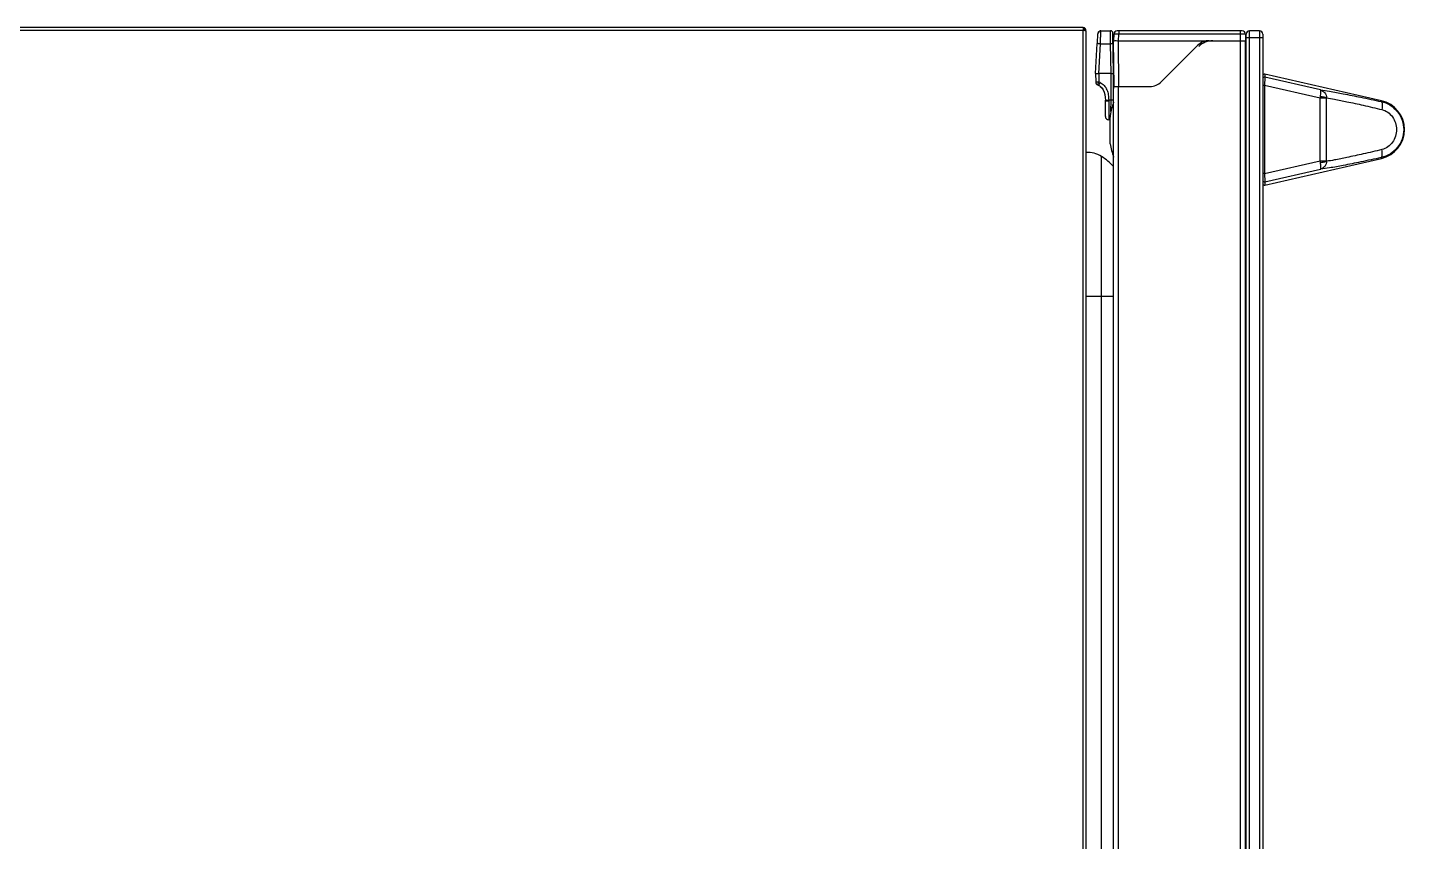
# Model space of a CAD drawing. Header units: millimetres. Extents: x 333 to 5627, y 435 to 3897.
# Drawn here: x 5209.1 to 5626.9, y 2215.6 to 2462.8 of the extents above; entities that cross this region are included whole.
import ezdxf

# ---------------------------------------------------------------- set-up
doc = ezdxf.new("R2010")
doc.units = ezdxf.units.MM
doc.header["$LTSCALE"] = 330
doc.layers.get('0').update_dxf_attribs({"linetype": 'CONTINUOUS'})
doc.layers.add('ASSI', color=7, linetype='CONTINUOUS')
doc.layers.add('GEOM', color=7, linetype='CONTINUOUS')

msp = doc.modelspace()

# ---------------------------------------------------------------- linework, layer by layer
at = {"color": 7, "linetype": 'Continuous'}
for p, q in [((5529.47, 2462.85), (4862.07, 2462.85)), ((5529.92, 2461.95), (5529.37, 2461.95)), ((5529.47, 2462.85), (5529.47, 2461.95)), ((5529.92, 2462.66), (5529.47, 2462.08)), ((5529.92, 2461.95), (5530.27, 2461.95)), ((5530.27, 2461.85), (5530.27, 1981.75)), ((5534.83, 2461.85), (5537.71, 2461.85)), ((5538.67, 2448.85), (5538.46, 2461.11)), ((5577.67, 2461.85), (5539.71, 2461.85)), ((5577.17, 2458.85), (5577.17, 2461.85)), ((5582.92, 2461.85), (5579.92, 2461.85)), ((5533.17, 2448.85), (5533.65, 2457.95)), ((5533.72, 2459.16), (5533.65, 2457.95)), ((5533.75, 2459.79), (5533.72, 2459.16)), ((5533.78, 2460.28), (5533.75, 2459.79)), ((5538.71, 2460.86), (5538.67, 2458.85)), ((5538.79, 2444.95), (5538.67, 2458.85)), ((5538.67, 2041.35), (5538.67, 2458.85)), ((5540.17, 2458.85), (5578.92, 2458.85)), ((5553.18, 2446.41), (5564.16, 2457.38)), ((5567.69, 2458.85), (5577.17, 2458.85)), ((5577.17, 2458.85), (5578.67, 2458.85)), ((5578.67, 2460.85), (5578.67, 2040.85)), ((5578.67, 2040.85), (5578.67, 2458.85)), ((5578.92, 2038.85), (5578.92, 2460.85)), ((5583.92, 2460.85), (5583.92, 2038.85)), ((5533.17, 2448.85), (5533.22, 2446.31)), ((5537.92, 2448.85), (5534.17, 2448.85)), ((5538.63, 2440.07), (5538.67, 2448.85)), ((5619.93, 2440.62), (5584.53, 2448.71)), ((5533.81, 2445.41), (5534.13, 2445.27)), ((5534.13, 2445.27), (5534.6, 2444.99)), ((5534.21, 2445.23), (5534.41, 2445.1)), ((5534.6, 2444.99), (5535.09, 2444.53)), ((5534.63, 2444.96), (5534.67, 2444.93)), ((5534.67, 2444.93), (5535.14, 2444.47)), ((5535.09, 2444.53), (5535.49, 2443.94)), ((5535.14, 2444.47), (5535.53, 2443.88)), ((5538.67, 2444.95), (5549.65, 2444.95)), ((5535.49, 2443.94), (5535.8, 2443.25)), ((5535.53, 2443.88), (5535.82, 2443.2)), ((5535.8, 2443.25), (5536.01, 2442.47)), ((5535.82, 2443.2), (5536.01, 2442.45)), ((5536.01, 2442.47), (5536.13, 2441.62)), ((5536.13, 2441.62), (5536.17, 2440.81)), ((5536.17, 2440.81), (5536.17, 2440.77)), ((5536.17, 2435.85), (5536.17, 2440.81)), ((5536.17, 2440.77), (5536.17, 2440.63)), ((5537.57, 2434.85), (5537.17, 2434.85)), ((5584.53, 2414.99), (5619.93, 2423.07))]:
    msp.add_line(p, q, dxfattribs=at)
at = {"color": 9, "linetype": 'Continuous'}
for p, q in [((5529.37, 2461.95), (4862.17, 2461.95)), ((5529.37, 2461.95), (5529.37, 1981.75)), ((5537.76, 2457.92), (5537.71, 2461.85)), ((5540.21, 2461.85), (5540.21, 2460.86)), ((5579.92, 2037.85), (5579.92, 2461.85)), ((5582.92, 2461.85), (5582.92, 2037.85)), ((5534.17, 2448.85), (5534.65, 2457.92)), ((5534.65, 2457.92), (5537.76, 2457.92)), ((5537.92, 2448.85), (5537.76, 2457.92)), ((5540.17, 2458.85), (5540.21, 2460.86)), ((5540.29, 2444.95), (5540.17, 2458.85)), ((5577.17, 2460.86), (5540.21, 2460.86)), ((5578.92, 2459.85), (5583.92, 2459.85)), ((5534.17, 2448.85), (5534.22, 2446.32)), ((5537.89, 2440.82), (5537.92, 2448.85)), ((5584.53, 2448.71), (5584.53, 2447.76)), ((5584.42, 2445.22), (5583.92, 2445.22)), ((5584.53, 2447.76), (5584.42, 2445.22)), ((5601.31, 2441.36), (5584.42, 2445.22)), ((5584.42, 2445.22), (5584.42, 2418.48)), ((5601.49, 2443.88), (5584.53, 2447.76)), ((5536.17, 2440.81), (5536.17, 2440.81)), ((5537.89, 2440.82), (5537.17, 2440.82)), ((5537.17, 2440.53), (5537.17, 2434.85)), ((5537.87, 2437.35), (5537.89, 2440.82)), ((5603.25, 2441.36), (5601.31, 2441.36)), ((5601.31, 2422.34), (5601.31, 2441.36)), ((5603.25, 2422.34), (5603.25, 2441.36)), ((5619.93, 2440.62), (5619.86, 2440.36)), ((5534.97, 2206.8), (5534.97, 2423.69)), ((5584.42, 2418.48), (5601.31, 2422.34)), ((5584.53, 2415.94), (5601.49, 2419.81)), ((5601.31, 2422.34), (5603.25, 2422.34)), ((5619.93, 2423.07), (5619.86, 2423.34)), ((5584.42, 2418.48), (5583.92, 2418.48)), ((5584.42, 2418.48), (5584.53, 2415.94)), ((5584.53, 2415.94), (5584.53, 2414.99)), ((5530.27, 2381.22), (5538.67, 2381.22))]:
    msp.add_line(p, q, dxfattribs=at)
at = {"color": 7, "linetype": 'Continuous'}
msp.add_lwpolyline([(5534.83, 2461.85), (5534.78, 2461.85), (5534.58, 2461.82), (5534.4, 2461.75), (5534.24, 2461.65), (5534.11, 2461.54), (5534.01, 2461.41), (5533.93, 2461.28), (5533.88, 2461.15), (5533.85, 2461.05), (5533.84, 2460.97), (5533.83, 2460.91), (5533.82, 2460.85), (5533.82, 2460.79), (5533.81, 2460.71), (5533.8, 2460.63), (5533.8, 2460.53), (5533.78, 2460.28)], dxfattribs=at)
for centre, radius, start, end in [((5529.37, 2461.95), 0.9, 0, 83.6203), ((5534.84, 2460.85), 1, 90.4541, 176.9982), ((5537.71, 2461.1), 0.75, 1.001, 90), ((5539.71, 2460.85), 1, 90, 179), ((5577.67, 2460.85), 1, 0, 89.9998), ((5579.92, 2460.85), 1, 90, 180), ((5582.92, 2460.85), 1, 0, 90), ((5567.69, 2453.85), 5, 90, 135), ((5568.76, 2452.85), 6, 90.0003, 135), ((5538.86, 2452.1), 0.25, 180.9962, 218.1097), ((5534.22, 2446.32), 1, 180.9941, 245.722), ((5539.15, 2444.35), 0.5, 164.5487, 167.2196), ((5549.65, 2449.95), 5, 270, 315), ((5617.92, 2431.85), 9, 282.8697, 77.1303), ((5537.17, 2435.85), 1, 180, 270), ((5530.73, 2416.9), 8, 58.0041, 93.2946), ((5525.59, 2408.68), 17.7, 42.3274, 58.0041)]:
    msp.add_arc(centre, radius, start, end, dxfattribs=at)
at = {"color": 9, "linetype": 'Continuous'}
for centre, radius, start, end in [((5462.89, 2288.1), 173.56, 65.6185, 65.7351), ((5540.8, 2444.34), 2.15, 172.3288, 179.7745), ((5584.42, 2447.27), 0.5, 77.1361, 179.9664), ((5514.56, 2440.53), 22.61, 0.007, 0.733), ((5643.69, 2433.7), 43.06, 169.1269, 169.759), ((5605.29, 2441.36), 2.05, 177.3016, 180.0146), ((5643.34, 2429.93), 42.71, 190.2384, 190.8757), ((5605.29, 2422.34), 2.05, 179.9852, 182.6986), ((5584.42, 2416.43), 0.5, 180.0336, 282.8639)]:
    msp.add_arc(centre, radius, start, end, dxfattribs=at)
at = {"color": 7, "linetype": 'Continuous'}
for centre, start_param, end_param in [((5584.42, 2448.22), -0.224479, 1.570796), ((5584.42, 2415.47), 1.570796, 3.366071)]:
    msp.add_ellipse(centre, major_axis=(0, 0.5), ratio=0.999359, start_param=start_param, end_param=end_param, dxfattribs=at)
for points, knots in [([(5529.92, 2461.95), (5529.95, 2461.94), (5530.04, 2461.93), (5530.12, 2461.91), (5530.18, 2461.9)], [0, 0, 0, 0, 0.299271, 1, 1, 1, 1]), ([(5530.18, 2461.9), (5530.2, 2461.89), (5530.23, 2461.88), (5530.27, 2461.86), (5530.27, 2461.85)], [0, 0, 0, 0, 0.680679, 1, 1, 1, 1]), ([(5538.67, 2458.85), (5538.71, 2458.85), (5539.21, 2458.86), (5539.71, 2458.85), (5540.17, 2458.85)], [0, 0, 0, 0, 0.07612, 1, 1, 1, 1]), ([(5578.67, 2460.85), (5578.67, 2460.85), (5578.66, 2460.85), (5578.64, 2460.85), (5578.6, 2460.85), (5578.53, 2460.86), (5578.4, 2460.86), (5578.22, 2460.86), (5577.99, 2460.86), (5577.64, 2460.86), (5577.36, 2460.86), (5577.17, 2460.86)], [0, 0, 0, 0, 0.004954, 0.019386, 0.043253, 0.076319, 0.168726, 0.293067, 0.44457, 0.617415, 1, 1, 1, 1]), ([(5533.17, 2448.85), (5533.15, 2448.85), (5533.46, 2448.86), (5533.6, 2448.84), (5533.99, 2448.85), (5534.17, 2448.85)], [0, 0, 0, 0, 0.075001, 0.44322, 1, 1, 1, 1]), ([(5537.92, 2448.85), (5538.02, 2448.85), (5538.27, 2448.85), (5538.52, 2448.85), (5538.67, 2448.85)], [0, 0, 0, 0, 0.382731, 1, 1, 1, 1])]:
    msp.add_open_spline(points, degree=3, knots=knots, dxfattribs=at)
at = {"color": 9, "linetype": 'Continuous'}
for points, knots in [([(5534.65, 2457.92), (5534.66, 2458.17), (5534.68, 2458.68), (5534.71, 2459.41), (5534.74, 2460.08), (5534.76, 2460.66), (5534.78, 2461.09), (5534.8, 2461.37), (5534.81, 2461.54), (5534.82, 2461.66), (5534.82, 2461.76), (5534.83, 2461.81), (5534.83, 2461.85), (5534.83, 2461.85)], [0, 0, 0, 0, 0.195851, 0.383692, 0.556476, 0.707714, 0.831723, 0.88201, 0.923839, 0.956802, 0.980603, 0.995016, 1, 1, 1, 1]), ([(5534.65, 2457.92), (5534.52, 2457.92), (5534.34, 2457.93), (5534.1, 2457.94), (5533.95, 2457.95), (5533.83, 2457.95), (5533.73, 2457.96), (5533.69, 2457.95), (5533.65, 2457.96), (5533.65, 2457.95)], [0, 0, 0, 0, 0.382606, 0.555381, 0.706798, 0.83114, 0.923527, 0.980475, 1, 1, 1, 1]), ([(5538.51, 2457.92), (5538.51, 2457.92), (5538.48, 2457.92), (5538.45, 2457.92), (5538.38, 2457.92), (5538.29, 2457.92), (5538.17, 2457.92), (5538, 2457.92), (5537.86, 2457.92), (5537.76, 2457.92)], [0, 0, 0, 0, 0.019526, 0.07648, 0.168879, 0.293232, 0.44466, 0.617436, 1, 1, 1, 1]), ([(5540.21, 2460.86), (5540.01, 2460.87), (5539.74, 2460.87), (5539.38, 2460.87), (5539.16, 2460.87), (5538.97, 2460.87), (5538.85, 2460.87), (5538.78, 2460.87), (5538.74, 2460.87), (5538.72, 2460.87), (5538.71, 2460.87), (5538.71, 2460.86)], [0, 0, 0, 0, 0.382583, 0.555423, 0.706921, 0.831259, 0.923666, 0.956733, 0.980603, 0.995042, 1, 1, 1, 1]), ([(5538.67, 2451.36), (5538.66, 2451.36), (5538.65, 2451.35), (5538.63, 2451.36), (5538.63, 2451.36)], [0, 0, 0, 0, 0.747834, 1, 1, 1, 1]), ([(5533.22, 2446.31), (5533.22, 2446.31), (5533.26, 2446.3), (5533.3, 2446.31), (5533.4, 2446.31), (5533.52, 2446.31), (5533.67, 2446.31), (5533.9, 2446.31), (5534.09, 2446.32), (5534.22, 2446.32)], [0, 0, 0, 0, 0.019211, 0.076131, 0.168516, 0.292904, 0.444388, 0.617241, 1, 1, 1, 1]), ([(5534.54, 2446.17), (5535.01, 2445.96), (5535.87, 2445.3), (5536.69, 2443.93), (5537.09, 2442.4), (5537.16, 2441.35), (5537.17, 2440.82)], [0, 0, 0, 0, 0.249175, 0.498991, 0.749327, 1, 1, 1, 1]), ([(5536.17, 2440.81), (5536.19, 2440.8), (5536.25, 2440.81), (5536.35, 2440.81), (5536.53, 2440.81), (5536.81, 2440.82), (5537.04, 2440.82), (5537.17, 2440.82)], [0, 0, 0, 0, 0.079585, 0.172701, 0.297173, 0.620041, 1, 1, 1, 1]), ([(5536.17, 2440.59), (5536.17, 2440.58), (5536.21, 2440.57), (5536.25, 2440.56), (5536.35, 2440.56), (5536.53, 2440.55), (5536.81, 2440.54), (5537.04, 2440.53), (5537.17, 2440.53)], [0, 0, 0, 0, 0.021664, 0.079148, 0.171594, 0.295709, 0.618875, 1, 1, 1, 1]), ([(5538.64, 2440.82), (5538.64, 2440.82), (5538.6, 2440.83), (5538.57, 2440.82), (5538.5, 2440.82), (5538.41, 2440.82), (5538.3, 2440.82), (5538.12, 2440.82), (5537.98, 2440.82), (5537.89, 2440.82)], [0, 0, 0, 0, 0.019256, 0.076153, 0.168555, 0.292945, 0.444433, 0.617283, 1, 1, 1, 1]), ([(5601.4, 2441.83), (5601.45, 2442.08), (5601.53, 2442.56), (5601.59, 2443.18), (5601.59, 2443.59), (5601.55, 2443.8), (5601.51, 2443.87), (5601.49, 2443.88)], [0, 0, 0, 0, 0.376992, 0.686823, 0.898044, 0.9615, 1, 1, 1, 1]), ([(5603.25, 2441.46), (5603.17, 2441.51), (5602.94, 2441.6), (5602.33, 2441.75), (5601.79, 2441.8), (5601.4, 2441.83)], [0, 0, 0, 0, 0.149208, 0.379752, 1, 1, 1, 1]), ([(5601.49, 2443.88), (5602.39, 2443.79), (5604.68, 2443.42), (5608.74, 2442.67), (5613.97, 2441.62), (5617.81, 2440.8), (5619.86, 2440.36)], [0, 0, 0, 0, 0.14537, 0.371326, 0.662501, 1, 1, 1, 1]), ([(5601.49, 2443.88), (5601.99, 2443.76), (5602.94, 2443.1), (5603.26, 2442), (5603.25, 2441.46)], [0, 0, 0, 0, 0.485774, 1, 1, 1, 1]), ([(5603.25, 2441.46), (5604.06, 2441.37), (5606.13, 2441), (5609.84, 2440.26), (5614.63, 2439.2), (5618.15, 2438.37), (5620.04, 2437.92)], [0, 0, 0, 0, 0.142433, 0.36791, 0.660333, 1, 1, 1, 1]), ([(5619.86, 2440.36), (5620.81, 2440.15), (5622.65, 2439.4), (5624.89, 2437.43), (5626.35, 2434.81), (5626.85, 2431.85), (5626.35, 2428.89), (5624.89, 2426.27), (5622.65, 2424.29), (5620.81, 2423.55), (5619.86, 2423.34)], [0, 0, 0, 0, 0.123777, 0.248768, 0.374303, 0.5, 0.625697, 0.751232, 0.876223, 1, 1, 1, 1]), ([(5619.86, 2440.36), (5619.97, 2440.32), (5620.14, 2440.03), (5620.23, 2439.21), (5620.15, 2438.46), (5620.04, 2437.92)], [0, 0, 0, 0, 0.128828, 0.3476, 1, 1, 1, 1]), ([(5620.04, 2437.92), (5620.68, 2437.77), (5621.93, 2437.2), (5623.84, 2435.27), (5624.9, 2431.85), (5623.84, 2428.42), (5621.93, 2426.5), (5620.68, 2425.93), (5620.04, 2425.77)], [0, 0, 0, 0, 0.12331, 0.249077, 0.5, 0.750923, 0.87669, 1, 1, 1, 1]), ([(5620.04, 2425.77), (5618.15, 2425.32), (5614.63, 2424.5), (5609.84, 2423.43), (5606.13, 2422.69), (5604.06, 2422.32), (5603.25, 2422.24)], [0, 0, 0, 0, 0.339667, 0.63209, 0.857567, 1, 1, 1, 1]), ([(5619.86, 2423.34), (5619.97, 2423.38), (5620.14, 2423.66), (5620.23, 2424.49), (5620.15, 2425.24), (5620.04, 2425.77)], [0, 0, 0, 0, 0.128828, 0.3476, 1, 1, 1, 1]), ([(5601.4, 2421.87), (5601.79, 2421.89), (5602.33, 2421.95), (5602.94, 2422.1), (5603.17, 2422.18), (5603.25, 2422.24)], [0, 0, 0, 0, 0.620248, 0.850792, 1, 1, 1, 1]), ([(5601.49, 2419.81), (5601.51, 2419.83), (5601.55, 2419.89), (5601.59, 2420.1), (5601.59, 2420.52), (5601.53, 2421.14), (5601.45, 2421.61), (5601.4, 2421.87)], [0, 0, 0, 0, 0.03851, 0.101962, 0.313181, 0.623012, 1, 1, 1, 1]), ([(5619.86, 2423.34), (5617.81, 2422.89), (5613.97, 2422.08), (5608.74, 2421.02), (5604.68, 2420.27), (5602.39, 2419.91), (5601.49, 2419.81)], [0, 0, 0, 0, 0.337499, 0.628674, 0.85463, 1, 1, 1, 1]), ([(5603.25, 2422.24), (5603.26, 2421.7), (5602.94, 2420.6), (5601.99, 2419.94), (5601.49, 2419.81)], [0, 0, 0, 0, 0.514227, 1, 1, 1, 1])]:
    msp.add_open_spline(points, degree=3, knots=knots, dxfattribs=at)
for points in [[(5538.67, 2451.58), (5538.64, 2451.51), (5538.63, 2451.43), (5538.63, 2451.36)], [(5533.81, 2445.41), (5533.95, 2445.71), (5534.08, 2446.02), (5534.22, 2446.32)], [(5534.13, 2445.27), (5534.27, 2445.57), (5534.4, 2445.87), (5534.54, 2446.17)]]:
    msp.add_open_spline(points, degree=3, dxfattribs=at)
at = {"layer": 'ASSI', "color": 9, "linetype": 'Continuous'}
for p, q in [((5577.17, 2040.85), (5577.17, 2458.85)), ((5537.61, 2427.53), (5537.61, 2436.16))]:
    msp.add_line(p, q, dxfattribs=at)
at = {"layer": 'ASSI', "color": 3, "linetype": 'Continuous'}
msp.add_line((5538.67, 2054.75), (5538.67, 2444.95), dxfattribs=at)
at = {"layer": 'ASSI', "color": 7, "linetype": 'Continuous'}
for p, q in [((5537.61, 2436.16), (5537.57, 2435.65)), ((5537.57, 2428.05), (5537.57, 2435.62)), ((5537.61, 2427.53), (5537.57, 2428.05))]:
    msp.add_line(p, q, dxfattribs=at)
for centre, radius, start, end in [((5562.23, 2431.85), 25, 160.4883, 170.0581), ((5617.92, 2431.85), 9, 282.8601, 77.1399), ((5562.23, 2431.85), 25, 189.9419, 199.5117)]:
    msp.add_arc(centre, radius, start, end, dxfattribs=at)
at = {"layer": 'GEOM', "color": 7, "linetype": 'Continuous'}
for p, q in [((5534.56, 2461.8), (5534.41, 2461.75)), ((5540.21, 2461.85), (5539.71, 2461.85)), ((5533.81, 2445.41), (5534.13, 2445.27)), ((5534.63, 2444.96), (5534.67, 2444.93)), ((5534.63, 2444.96), (5535.09, 2444.53)), ((5534.67, 2444.93), (5535.14, 2444.47)), ((5535.09, 2444.53), (5535.49, 2443.94)), ((5535.14, 2444.47), (5535.53, 2443.88)), ((5535.49, 2443.94), (5535.8, 2443.25)), ((5535.53, 2443.88), (5535.82, 2443.2)), ((5535.82, 2443.2), (5536.01, 2442.45))]:
    msp.add_line(p, q, dxfattribs=at)
at = {"layer": 'GEOM', "color": 9, "linetype": 'Continuous'}
for p, q in [((5538.68, 2457.45), (5538.67, 2457.45)), ((5538.67, 2446.55), (5538.78, 2446.55)), ((5540.17, 2054.75), (5540.17, 2444.95))]:
    msp.add_line(p, q, dxfattribs=at)
at = {"layer": 'GEOM', "color": 7, "linetype": 'Continuous'}
for points in [[(5533.94, 2461.29), (5533.88, 2461.16), (5533.85, 2461.05)], [(5534.12, 2461.54), (5534.01, 2461.42), (5533.94, 2461.29)], [(5534.41, 2461.75), (5534.25, 2461.66), (5534.12, 2461.54)], [(5535.8, 2443.25), (5536.01, 2442.47), (5536.01, 2442.45)]]:
    msp.add_lwpolyline(points, dxfattribs=at)
for centre, radius, start, end in [((5537.71, 2461.1), 0.75, 1.001, 90), ((5539.71, 2460.85), 1, 90, 179), ((5538.86, 2452.1), 0.25, 203.2463, 218.1097), ((5539.15, 2444.35), 0.5, 164.5487, 167.2196)]:
    msp.add_arc(centre, radius, start, end, dxfattribs=at)

doc.saveas('drawing.dxf')
